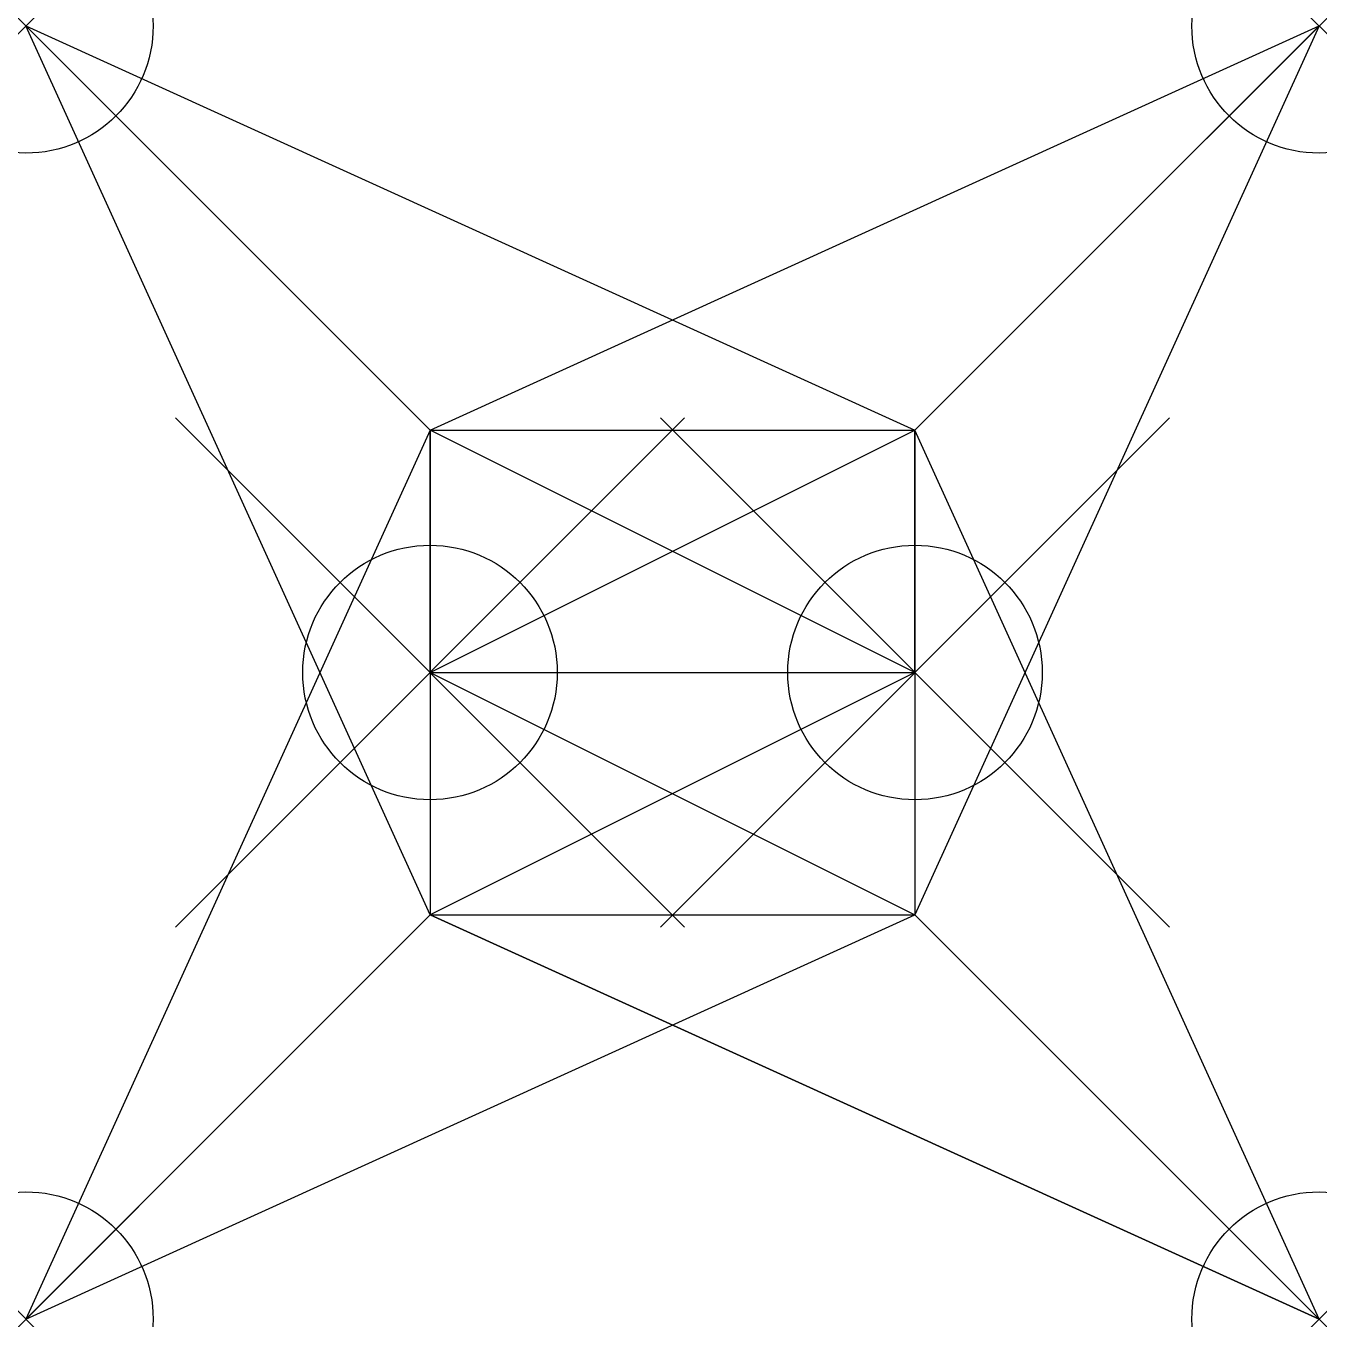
# Model space of a CAD drawing. Header units: millimetres. Extents: x -2.54 to 2.54, y -2.54 to 2.54.
import ezdxf

# ---------------------------------------------------------------- set-up
doc = ezdxf.new("R2010")
doc.units = ezdxf.units.MM
doc.header["$PDMODE"] = 35
for name, color, linetype in [('00x00x00x00x01', 20, 'Continuous'), ('00x00x00x01x00', 50, 'Continuous'), ('01x01x01x00x00', 130, 'Continuous')]:
    doc.layers.add(name, color=color, linetype=linetype)

msp = doc.modelspace()

# ---------------------------------------------------------------- linework, layer by layer
at = {"layer": '00x00x00x00x01'}
for p in [(2.54, 2.54), (-2.54, 2.54), (-2.54, -2.54), (2.54, -2.54)]:
    msp.add_point(p, dxfattribs=at)
at = {"layer": '00x00x00x01x00'}
for p in [(-0.9525, 0, 5.08), (0.9525, 0, 5.08)]:
    msp.add_point(p, dxfattribs=at)
at = {"layer": '01x01x01x00x00'}
for p, q in [((-0.9525, 0.9525, 2.54), (-2.54, 2.54)), ((-0.9525, -0.9525, 2.54), (-2.54, 2.54)), ((-2.54, 2.54), (0.9525, 0.9525, 2.54)), ((-0.9525, 0.9525, 2.54), (2.54, 2.54)), ((2.54, 2.54), (0.9525, -0.9525, 2.54)), ((2.54, 2.54), (0.9525, 0.9525, 2.54)), ((-0.9525, 0.9525, 2.54), (-2.54, -2.54)), ((-0.9525, 0, 5.08), (0.9525, 0.9525, 2.54)), ((-0.9525, 0, 5.08), (-0.9525, 0.9525, 2.54)), ((0.9525, 0, 5.08), (-0.9525, 0.9525, 2.54)), ((-0.9525, 0.9525, 2.54), (-0.9525, -0.9525, 2.54)), ((-0.9525, 0.9525, 2.54), (0.9525, 0.9525, 2.54)), ((0.9525, 0, 5.08), (0.9525, 0.9525, 2.54)), ((0.9525, 0.9525, 2.54), (0.9525, -0.9525, 2.54)), ((2.54, -2.54), (0.9525, 0.9525, 2.54)), ((-0.9525, 0, 5.08), (0.9525, 0, 5.08)), ((-0.9525, 0, 5.08), (0.9525, -0.9525, 2.54)), ((-0.9525, 0, 5.08), (-0.9525, -0.9525, 2.54)), ((0.9525, 0, 5.08), (-0.9525, -0.9525, 2.54)), ((0.9525, 0, 5.08), (0.9525, -0.9525, 2.54)), ((-0.9525, -0.9525, 2.54), (-2.54, -2.54)), ((-2.54, -2.54), (0.9525, -0.9525, 2.54)), ((-0.9525, -0.9525, 2.54), (0.9525, -0.9525, 2.54)), ((-0.9525, -0.9525, 2.54), (2.54, -2.54)), ((2.54, -2.54), (-0.9525, -0.9525, 2.54)), ((2.54, -2.54), (0.9525, -0.9525, 2.54))]:
    msp.add_line(p, q, dxfattribs=at)

doc.saveas('drawing.dxf')
